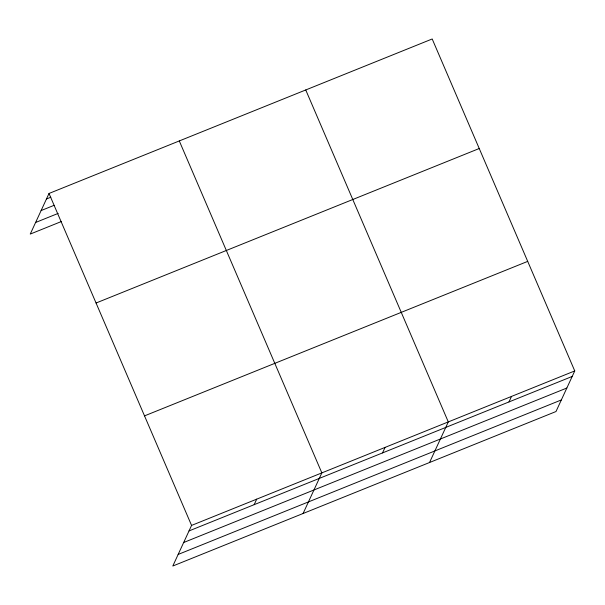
<?xml version="1.0" encoding="UTF-8"?>
<svg xmlns="http://www.w3.org/2000/svg" width="605" height="605" viewBox="0 0 605 605"><rect width="100%" height="100%" fill="white"/><g stroke="black" fill="none" stroke-linecap="round" stroke-linejoin="round"><path stroke-width="0.91" d="M574.75 370.925L191.566 525.42L172.803 566.023L555.987 411.536L574.75 370.925L432.197 38.977L49.013 193.464L30.25 234.074L61.521 221.468M254.16 504.676L256.709 499.155M303.09 513.494L321.845 472.891L179.292 140.942M382.526 452.918L385.075 447.405M429.535 462.515L448.297 421.912L305.744 89.956M508.979 401.939L511.527 396.419M46.464 198.984L50.805 197.23M41.11 210.563L54.14 205.307M35.597 222.489L58.186 213.391M96.051 303.014L479.236 148.52M144.519 415.877L527.704 261.383M189.017 530.933L572.201 376.446M183.663 542.511L566.847 388.024M178.157 554.445L561.342 399.95M49.013 193.464L191.566 525.42"/></g></svg>
